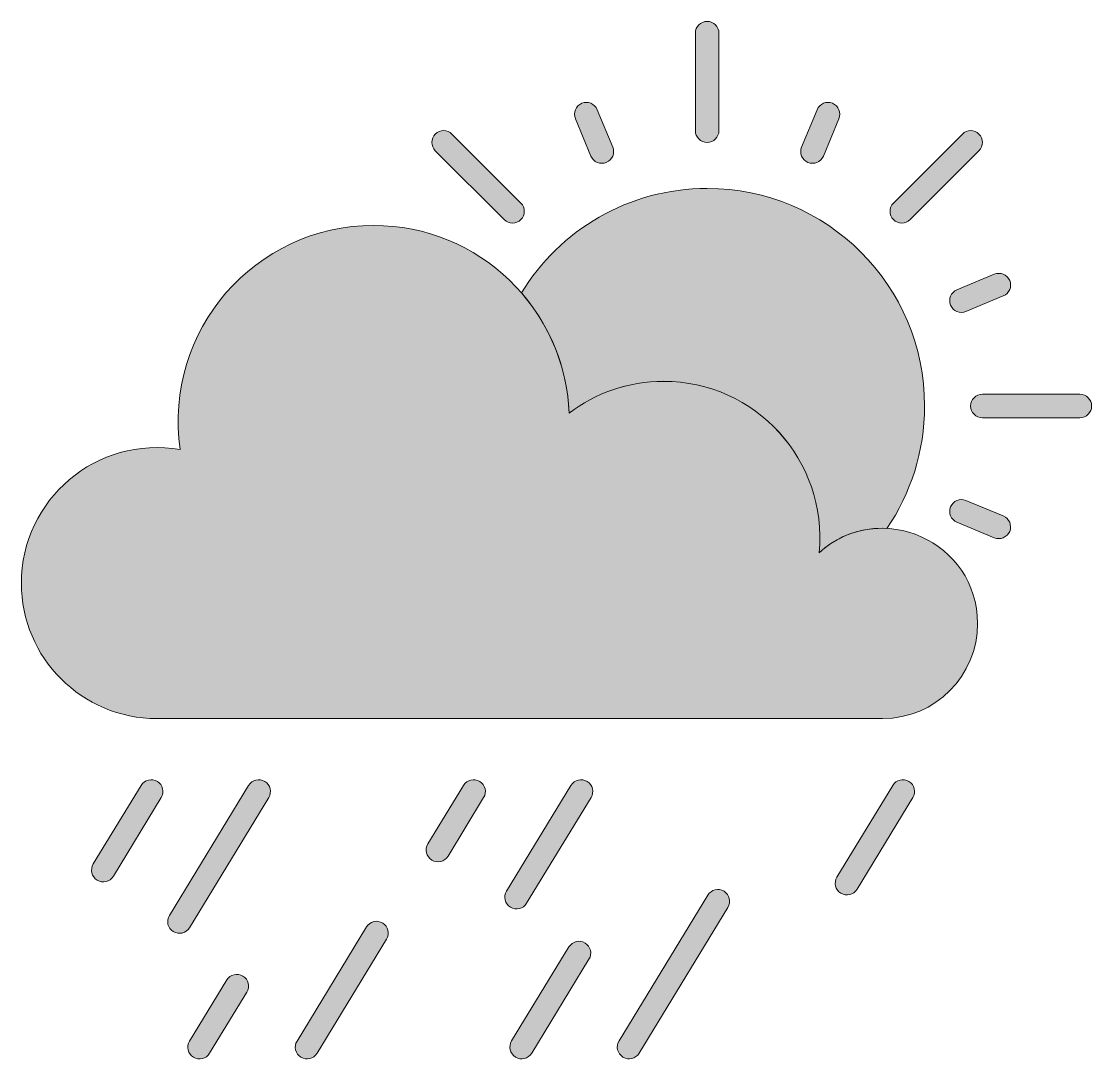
# Model space of a CAD drawing. Extents: x 880 to 2520, y -1897 to -305.
import ezdxf

# ---------------------------------------------------------------- set-up
doc = ezdxf.new("R2010")
doc.units = 0
doc.header["$MEASUREMENT"] = 0
doc.layers.add('Layer 1', color=7, linetype='Continuous')

# ---------------------------------------------------------------- blocks, each defined once
blk = doc.blocks.new('block 5')
at = {"layer": 'Layer 1'}
h = blk.add_hatch(color=40, dxfattribs=at)
h.dxf.hatch_style = 2
edge = h.paths.add_edge_path()
edge.add_spline(control_points=[(1930.8538, -490.7787), (1920.9016, -490.7787), (1912.8325, -482.7096), (1912.8325, -472.7574), (1912.8325, -472.7574), (1912.8325, -323.4084), (1912.8325, -323.4084), (1912.8325, -313.4561), (1920.9016, -305.387), (1930.8538, -305.387), (1940.8061, -305.387), (1948.8752, -313.4561), (1948.8752, -323.4084), (1948.8752, -323.4084), (1948.8752, -472.7574), (1948.8752, -472.7574), (1948.8752, -482.7096), (1940.8061, -490.7787), (1930.8538, -490.7787)], knot_values=[0, 0, 0, 0, 1, 1, 1, 2, 2, 2, 3, 3, 3, 4, 4, 4, 5, 5, 5, 6, 6, 6, 6], degree=3, periodic=1)
h = blk.add_hatch(color=40, dxfattribs=at)
h.dxf.hatch_style = 2
edge = h.paths.add_edge_path()
edge.add_spline(control_points=[(1752.7879, -511.642), (1752.7879, -511.642), (1729.0421, -454.3972), (1729.0421, -454.3972), (1725.2279, -445.2064), (1729.5881, -434.6603), (1738.7835, -430.8497), (1747.9744, -427.0355), (1758.525, -431.3957), (1762.3311, -440.5911), (1762.3311, -440.5911), (1786.076, -497.8358), (1786.076, -497.8358), (1789.8911, -507.0267), (1785.5308, -517.5728), (1776.3354, -521.3834), (1767.131, -525.2048), (1756.5895, -520.8238), (1752.7879, -511.642)], knot_values=[0, 0, 0, 0, 1, 1, 1, 2, 2, 2, 3, 3, 3, 4, 4, 4, 5, 5, 5, 6, 6, 6, 6], degree=3, periodic=1)
h = blk.add_hatch(color=40, dxfattribs=at)
h.dxf.hatch_style = 2
edge = h.paths.add_edge_path()
edge.add_spline(control_points=[(2085.3722, -521.3834), (2076.177, -517.5728), (2071.8166, -507.0267), (2075.6317, -497.8358), (2075.6317, -497.8358), (2099.3766, -440.5911), (2099.3766, -440.5911), (2103.1827, -431.3957), (2113.7335, -427.04), (2122.9244, -430.8497), (2132.1195, -434.6603), (2136.4798, -445.2064), (2132.6656, -454.3972), (2132.6656, -454.3972), (2108.9198, -511.642), (2108.9198, -511.642), (2105.1155, -520.8292), (2094.5703, -525.2021), (2085.3722, -521.3834)], knot_values=[0, 0, 0, 0, 1, 1, 1, 2, 2, 2, 3, 3, 3, 4, 4, 4, 5, 5, 5, 6, 6, 6, 6], degree=3, periodic=1)
h = blk.add_hatch(color=40, dxfattribs=at)
h.dxf.hatch_style = 2
edge = h.paths.add_edge_path()
edge.add_spline(control_points=[(1619.8933, -609.022), (1619.8933, -609.022), (1514.2784, -503.4062), (1514.2784, -503.4062), (1507.2384, -496.3707), (1507.2384, -484.9578), (1514.2784, -477.9223), (1521.3085, -470.8831), (1532.7304, -470.8831), (1539.7615, -477.9223), (1539.7615, -477.9223), (1645.3774, -583.538), (1645.3774, -583.538), (1652.4163, -590.5735), (1652.4163, -601.9864), (1645.3774, -609.022), (1638.3462, -616.0611), (1626.9243, -616.0611), (1619.8933, -609.022)], knot_values=[0, 0, 0, 0, 1, 1, 1, 2, 2, 2, 3, 3, 3, 4, 4, 4, 5, 5, 5, 6, 6, 6, 6], degree=3, periodic=1)
h = blk.add_hatch(color=40, dxfattribs=at)
h.dxf.hatch_style = 2
edge = h.paths.add_edge_path()
edge.add_spline(control_points=[(2216.3305, -609.022), (2209.2915, -601.9864), (2209.2915, -590.5735), (2216.3305, -583.538), (2216.3305, -583.538), (2321.9462, -477.9223), (2321.9462, -477.9223), (2328.9772, -470.8831), (2340.3992, -470.8831), (2347.4293, -477.9223), (2354.4693, -484.9578), (2354.4693, -496.3707), (2347.4293, -503.4062), (2347.4293, -503.4062), (2241.8144, -609.022), (2241.8144, -609.022), (2234.7834, -616.0611), (2223.3615, -616.0611), (2216.3305, -609.022)], knot_values=[0, 0, 0, 0, 1, 1, 1, 2, 2, 2, 3, 3, 3, 4, 4, 4, 5, 5, 5, 6, 6, 6, 6], degree=3, periodic=1)
h = blk.add_hatch(color=40, dxfattribs=at)
h.dxf.hatch_style = 2
edge = h.paths.add_edge_path()
edge.add_spline(control_points=[(2303.8945, -739.9838), (2300.0801, -730.7929), (2304.4394, -720.2469), (2313.6357, -716.4372), (2313.6357, -716.4372), (2370.8804, -692.6914), (2370.8804, -692.6914), (2380.0713, -688.8726), (2390.6221, -693.2374), (2394.428, -702.4328), (2398.2422, -711.6237), (2393.8819, -722.1697), (2384.6865, -725.9794), (2384.6865, -725.9794), (2327.4418, -749.7252), (2327.4418, -749.7252), (2318.2383, -753.5467), (2307.6959, -749.1657), (2303.8945, -739.9838)], knot_values=[0, 0, 0, 0, 1, 1, 1, 2, 2, 2, 3, 3, 3, 4, 4, 4, 5, 5, 5, 6, 6, 6, 6], degree=3, periodic=1)
h = blk.add_hatch(color=40, dxfattribs=at)
h.dxf.hatch_style = 2
edge = h.paths.add_edge_path()
edge.add_spline(control_points=[(2501.9488, -912.5244), (2501.9488, -912.5244), (2352.5996, -912.5244), (2352.5996, -912.5244), (2342.6473, -912.5244), (2334.5783, -904.4554), (2334.5783, -894.5031), (2334.5783, -884.5508), (2342.6473, -876.4818), (2352.5996, -876.4818), (2352.5996, -876.4818), (2501.9488, -876.4818), (2501.9488, -876.4818), (2511.9009, -876.4818), (2519.9701, -884.5508), (2519.9701, -894.5031), (2519.9701, -904.4554), (2511.9009, -912.5244), (2501.9488, -912.5244)], knot_values=[0, 0, 0, 0, 1, 1, 1, 2, 2, 2, 3, 3, 3, 4, 4, 4, 5, 5, 5, 6, 6, 6, 6], degree=3, periodic=1)
h = blk.add_hatch(color=40, dxfattribs=at)
h.dxf.hatch_style = 2
edge = h.paths.add_edge_path()
edge.add_spline(control_points=[(2370.8977, -1096.2401), (2370.8977, -1096.2401), (2313.653, -1072.5781), (2313.653, -1072.5781), (2304.4574, -1068.7765), (2300.0801, -1058.2394), (2303.8854, -1049.0395), (2307.6869, -1039.8523), (2318.2194, -1035.4614), (2327.4238, -1039.272), (2327.4238, -1039.272), (2384.6694, -1062.934), (2384.6694, -1062.934), (2393.8648, -1066.7347), (2398.2422, -1077.2726), (2394.4361, -1086.4725), (2390.6327, -1095.6778), (2380.0796, -1100.0417), (2370.8977, -1096.2401)], knot_values=[0, 0, 0, 0, 1, 1, 1, 2, 2, 2, 3, 3, 3, 4, 4, 4, 5, 5, 5, 6, 6, 6, 6], degree=3, periodic=1)
at = {"layer": 'Layer 1', "lineweight": 0}
for points in [[(1930.8538, -490.7787), (1920.9016, -490.7787), (1912.8325, -482.7096), (1912.8325, -472.7574), (1912.8325, -472.7574), (1912.8325, -323.4084), (1912.8325, -323.4084), (1912.8325, -313.4561), (1920.9016, -305.387), (1930.8538, -305.387), (1940.8061, -305.387), (1948.8752, -313.4561), (1948.8752, -323.4084), (1948.8752, -323.4084), (1948.8752, -472.7574), (1948.8752, -472.7574), (1948.8752, -482.7096), (1940.8061, -490.7787), (1930.8538, -490.7787)], [(1752.7879, -511.642), (1752.7879, -511.642), (1729.0421, -454.3972), (1729.0421, -454.3972), (1725.2279, -445.2064), (1729.5881, -434.6603), (1738.7835, -430.8497), (1747.9744, -427.0355), (1758.525, -431.3957), (1762.3311, -440.5911), (1762.3311, -440.5911), (1786.076, -497.8358), (1786.076, -497.8358), (1789.8911, -507.0267), (1785.5308, -517.5728), (1776.3354, -521.3834), (1767.131, -525.2048), (1756.5895, -520.8238), (1752.7879, -511.642)], [(2085.3722, -521.3834), (2076.177, -517.5728), (2071.8166, -507.0267), (2075.6317, -497.8358), (2075.6317, -497.8358), (2099.3766, -440.5911), (2099.3766, -440.5911), (2103.1827, -431.3957), (2113.7335, -427.04), (2122.9244, -430.8497), (2132.1195, -434.6603), (2136.4798, -445.2064), (2132.6656, -454.3972), (2132.6656, -454.3972), (2108.9198, -511.642), (2108.9198, -511.642), (2105.1155, -520.8292), (2094.5703, -525.2021), (2085.3722, -521.3834)], [(1619.8933, -609.022), (1619.8933, -609.022), (1514.2784, -503.4062), (1514.2784, -503.4062), (1507.2384, -496.3707), (1507.2384, -484.9578), (1514.2784, -477.9223), (1521.3085, -470.8831), (1532.7304, -470.8831), (1539.7615, -477.9223), (1539.7615, -477.9223), (1645.3774, -583.538), (1645.3774, -583.538), (1652.4163, -590.5735), (1652.4163, -601.9864), (1645.3774, -609.022), (1638.3462, -616.0611), (1626.9243, -616.0611), (1619.8933, -609.022)], [(2216.3305, -609.022), (2209.2915, -601.9864), (2209.2915, -590.5735), (2216.3305, -583.538), (2216.3305, -583.538), (2321.9462, -477.9223), (2321.9462, -477.9223), (2328.9772, -470.8831), (2340.3992, -470.8831), (2347.4293, -477.9223), (2354.4693, -484.9578), (2354.4693, -496.3707), (2347.4293, -503.4062), (2347.4293, -503.4062), (2241.8144, -609.022), (2241.8144, -609.022), (2234.7834, -616.0611), (2223.3615, -616.0611), (2216.3305, -609.022)], [(2303.8945, -739.9838), (2300.0801, -730.7929), (2304.4394, -720.2469), (2313.6357, -716.4372), (2313.6357, -716.4372), (2370.8804, -692.6914), (2370.8804, -692.6914), (2380.0713, -688.8726), (2390.6221, -693.2374), (2394.428, -702.4328), (2398.2422, -711.6237), (2393.8819, -722.1697), (2384.6865, -725.9794), (2384.6865, -725.9794), (2327.4418, -749.7252), (2327.4418, -749.7252), (2318.2383, -753.5467), (2307.6959, -749.1657), (2303.8945, -739.9838)], [(2501.9488, -912.5244), (2501.9488, -912.5244), (2352.5996, -912.5244), (2352.5996, -912.5244), (2342.6473, -912.5244), (2334.5783, -904.4554), (2334.5783, -894.5031), (2334.5783, -884.5508), (2342.6473, -876.4818), (2352.5996, -876.4818), (2352.5996, -876.4818), (2501.9488, -876.4818), (2501.9488, -876.4818), (2511.9009, -876.4818), (2519.9701, -884.5508), (2519.9701, -894.5031), (2519.9701, -904.4554), (2511.9009, -912.5244), (2501.9488, -912.5244)], [(2370.8977, -1096.2401), (2370.8977, -1096.2401), (2313.653, -1072.5781), (2313.653, -1072.5781), (2304.4574, -1068.7765), (2300.0801, -1058.2394), (2303.8854, -1049.0395), (2307.6869, -1039.8523), (2318.2194, -1035.4614), (2327.4238, -1039.272), (2327.4238, -1039.272), (2384.6694, -1062.934), (2384.6694, -1062.934), (2393.8648, -1066.7347), (2398.2422, -1077.2726), (2394.4361, -1086.4725), (2390.6327, -1095.6778), (2380.0796, -1100.0417), (2370.8977, -1096.2401)]]:
    blk.add_open_spline(points, degree=3, knots=[0, 0, 0, 0, 1, 1, 1, 2, 2, 2, 3, 3, 3, 4, 4, 4, 5, 5, 5, 6, 6, 6, 6], dxfattribs=at)
blk = doc.blocks.new('block 4')
at = {"layer": 'Layer 1'}
h = blk.add_hatch(color=40, dxfattribs=at)
h.dxf.hatch_style = 2
edge = h.paths.add_edge_path()
edge.add_spline(control_points=[(2264.0673, -894.4734), (2264.0673, -964.0249), (2242.7939, -1028.5772), (2206.2448, -1082.0366), (2170.5122, -1079.9452), (2133.4218, -1091.3095), (2102.5062, -1119.2209), (2115.9616, -977.4814), (2004.5881, -856.7421), (1864.0301, -856.7421), (1809.6614, -856.7421), (1759.5675, -874.8346), (1719.3827, -905.3835), (1716.5641, -835.0129), (1689.4709, -770.9165), (1646.2855, -721.1849), (1704.7421, -625.2664), (1810.3002, -561.2601), (1930.8547, -561.2601), (2114.874, -561.2601), (2264.0673, -710.4568), (2264.0673, -894.4734)], knot_values=[0, 0, 0, 0, 1, 1, 1, 2, 2, 2, 3, 3, 3, 4, 4, 4, 5, 5, 5, 6, 6, 6, 7, 7, 7, 7], degree=3, periodic=1)
at = {"layer": 'Layer 1', "lineweight": 0}
blk.add_open_spline([(2264.0673, -894.4734), (2264.0673, -964.0249), (2242.7939, -1028.5772), (2206.2448, -1082.0366), (2170.5122, -1079.9452), (2133.4218, -1091.3095), (2102.5062, -1119.2209), (2115.9616, -977.4814), (2004.5881, -856.7421), (1864.0301, -856.7421), (1809.6614, -856.7421), (1759.5675, -874.8346), (1719.3827, -905.3835), (1716.5641, -835.0129), (1689.4709, -770.9165), (1646.2855, -721.1849), (1704.7421, -625.2664), (1810.3002, -561.2601), (1930.8547, -561.2601), (2114.874, -561.2601), (2264.0673, -710.4568), (2264.0673, -894.4734)], degree=3, knots=[0, 0, 0, 0, 1, 1, 1, 2, 2, 2, 3, 3, 3, 4, 4, 4, 5, 5, 5, 6, 6, 6, 7, 7, 7, 7], dxfattribs=at)
at = {"layer": 'Layer 1'}
blk.add_blockref('block 5', (0, 0), dxfattribs=at)
blk = doc.blocks.new('block 3')
at = {"layer": 'Layer 1'}
h = blk.add_hatch(color=140, dxfattribs=at)
h.dxf.hatch_style = 2
edge = h.paths.add_edge_path()
edge.add_spline(control_points=[(2345.3, -1227.7), (2345.3, -1307.3), (2280.8, -1373.3), (2199.7, -1373.3), (2199.7, -1373.3), (1087.7, -1373.3), (1087.7, -1373.3), (972.9, -1373.3), (880, -1280.4), (880, -1165.8), (880, -1037.8), (995.3, -939), (1123.5, -961.3), (1096.9, -779.4), (1237.8, -617.9), (1420, -617.9), (1581.6, -617.9), (1713, -745.8), (1719.4, -905.4), (1759.6, -874.8), (1809.7, -856.7), (1864, -856.7), (2004.6, -856.7), (2116, -977.5), (2102.5, -1119.2), (2195.7, -1035.1), (2345.3, -1102.2), (2345.3, -1227.7)], knot_values=[0, 0, 0, 0, 1, 1, 1, 2, 2, 2, 3, 3, 3, 4, 4, 4, 5, 5, 5, 6, 6, 6, 7, 7, 7, 8, 8, 8, 9, 9, 9, 9], degree=3, periodic=1)
at = {"layer": 'Layer 1', "lineweight": 0}
blk.add_open_spline([(2345.3, -1227.7), (2345.3, -1307.3), (2280.8, -1373.3), (2199.7, -1373.3), (2199.7, -1373.3), (1087.7, -1373.3), (1087.7, -1373.3), (972.9, -1373.3), (880, -1280.4), (880, -1165.8), (880, -1037.8), (995.3, -939), (1123.5, -961.3), (1096.9, -779.4), (1237.8, -617.9), (1420, -617.9), (1581.6, -617.9), (1713, -745.8), (1719.4, -905.4), (1759.6, -874.8), (1809.7, -856.7), (1864, -856.7), (2004.6, -856.7), (2116, -977.5), (2102.5, -1119.2), (2195.7, -1035.1), (2345.3, -1102.2), (2345.3, -1227.7)], degree=3, knots=[0, 0, 0, 0, 1, 1, 1, 2, 2, 2, 3, 3, 3, 4, 4, 4, 5, 5, 5, 6, 6, 6, 7, 7, 7, 8, 8, 8, 9, 9, 9, 9], dxfattribs=at)
at = {"layer": 'Layer 1'}
blk.add_blockref('block 4', (0, 0), dxfattribs=at)
blk = doc.blocks.new('block 7')
at = {"layer": 'Layer 1'}
h = blk.add_hatch(color=162, dxfattribs=at)
h.dxf.hatch_style = 2
edge = h.paths.add_edge_path()
edge.add_spline(control_points=[(1629.441, -1662.279), (1620.9412, -1657.1005), (1618.2524, -1646.0129), (1623.4353, -1637.5132), (1623.4353, -1637.5132), (1722.1302, -1475.6024), (1722.1302, -1475.6024), (1727.3048, -1467.0981), (1738.3961, -1464.4139), (1746.8967, -1469.5968), (1755.3965, -1474.7752), (1758.0852, -1485.8628), (1752.9023, -1494.3626), (1752.9023, -1494.3626), (1654.2068, -1656.2734), (1654.2068, -1656.2734), (1649.0373, -1664.7632), (1637.9632, -1667.4745), (1629.441, -1662.279)], knot_values=[0, 0, 0, 0, 1, 1, 1, 2, 2, 2, 3, 3, 3, 4, 4, 4, 5, 5, 5, 6, 6, 6, 6], degree=3, periodic=1)
at = {"layer": 'Layer 1', "lineweight": 0}
blk.add_open_spline([(1629.441, -1662.279), (1620.9412, -1657.1005), (1618.2524, -1646.0129), (1623.4353, -1637.5132), (1623.4353, -1637.5132), (1722.1302, -1475.6024), (1722.1302, -1475.6024), (1727.3048, -1467.0981), (1738.3961, -1464.4139), (1746.8967, -1469.5968), (1755.3965, -1474.7752), (1758.0852, -1485.8628), (1752.9023, -1494.3626), (1752.9023, -1494.3626), (1654.2068, -1656.2734), (1654.2068, -1656.2734), (1649.0373, -1664.7632), (1637.9632, -1667.4745), (1629.441, -1662.279)], degree=3, knots=[0, 0, 0, 0, 1, 1, 1, 2, 2, 2, 3, 3, 3, 4, 4, 4, 5, 5, 5, 6, 6, 6, 6], dxfattribs=at)
blk = doc.blocks.new('block 8')
at = {"layer": 'Layer 1'}
h = blk.add_hatch(color=151, dxfattribs=at)
h.dxf.hatch_style = 2
edge = h.paths.add_edge_path()
edge.add_spline(control_points=[(1637.264, -1891.7913), (1628.7634, -1886.6129), (1626.0755, -1875.5252), (1631.2584, -1867.0255), (1631.2584, -1867.0255), (1719.0024, -1723.0874), (1719.0024, -1723.0874), (1724.1763, -1714.5831), (1735.2721, -1711.8989), (1743.7682, -1717.0818), (1752.2689, -1722.2602), (1754.9567, -1733.3478), (1749.7738, -1741.8485), (1749.7738, -1741.8485), (1662.0298, -1885.7857), (1662.0298, -1885.7857), (1656.8595, -1894.2755), (1645.7863, -1896.9868), (1637.264, -1891.7913)], knot_values=[0, 0, 0, 0, 1, 1, 1, 2, 2, 2, 3, 3, 3, 4, 4, 4, 5, 5, 5, 6, 6, 6, 6], degree=3, periodic=1)
at = {"layer": 'Layer 1', "lineweight": 0}
blk.add_open_spline([(1637.264, -1891.7913), (1628.7634, -1886.6129), (1626.0755, -1875.5252), (1631.2584, -1867.0255), (1631.2584, -1867.0255), (1719.0024, -1723.0874), (1719.0024, -1723.0874), (1724.1763, -1714.5831), (1735.2721, -1711.8989), (1743.7682, -1717.0818), (1752.2689, -1722.2602), (1754.9567, -1733.3478), (1749.7738, -1741.8485), (1749.7738, -1741.8485), (1662.0298, -1885.7857), (1662.0298, -1885.7857), (1656.8595, -1894.2755), (1645.7863, -1896.9868), (1637.264, -1891.7913)], degree=3, knots=[0, 0, 0, 0, 1, 1, 1, 2, 2, 2, 3, 3, 3, 4, 4, 4, 5, 5, 5, 6, 6, 6, 6], dxfattribs=at)
blk = doc.blocks.new('block 6')
at = {"layer": 'Layer 1'}
h = blk.add_hatch(color=162, dxfattribs=at)
h.dxf.hatch_style = 2
edge = h.paths.add_edge_path()
edge.add_spline(control_points=[(996.1655, -1620.8029), (987.6648, -1615.6245), (984.9771, -1604.5368), (990.159, -1596.0362), (990.159, -1596.0362), (1063.5733, -1475.6024), (1063.5733, -1475.6024), (1068.7472, -1467.0981), (1079.8393, -1464.4139), (1088.3391, -1469.5968), (1096.8398, -1474.7752), (1099.5276, -1485.8628), (1094.3447, -1494.3626), (1094.3447, -1494.3626), (1020.9313, -1614.7973), (1020.9313, -1614.7973), (1015.7609, -1623.2862), (1004.6868, -1625.9975), (996.1655, -1620.8029)], knot_values=[0, 0, 0, 0, 1, 1, 1, 2, 2, 2, 3, 3, 3, 4, 4, 4, 5, 5, 5, 6, 6, 6, 6], degree=3, periodic=1)
h = blk.add_hatch(color=151, dxfattribs=at)
h.dxf.hatch_style = 2
edge = h.paths.add_edge_path()
edge.add_spline(control_points=[(1112.7976, -1699.6065), (1104.297, -1694.4281), (1101.6091, -1683.3405), (1106.7922, -1674.8398), (1106.7922, -1674.8398), (1228.2422, -1475.6024), (1228.2422, -1475.6024), (1233.4206, -1467.0981), (1244.5038, -1464.4139), (1253.0082, -1469.5968), (1261.5087, -1474.7752), (1264.1966, -1485.8628), (1259.0145, -1494.3626), (1259.0145, -1494.3626), (1137.5636, -1693.6009), (1137.5636, -1693.6009), (1132.3931, -1702.0908), (1121.3199, -1704.8012), (1112.7976, -1699.6065)], knot_values=[0, 0, 0, 0, 1, 1, 1, 2, 2, 2, 3, 3, 3, 4, 4, 4, 5, 5, 5, 6, 6, 6, 6], degree=3, periodic=1)
h = blk.add_hatch(color=151, dxfattribs=at)
h.dxf.hatch_style = 2
edge = h.paths.add_edge_path()
edge.add_spline(control_points=[(1508.9765, -1589.9477), (1500.4759, -1584.7693), (1497.788, -1573.6816), (1502.9709, -1565.181), (1502.9709, -1565.181), (1557.5755, -1475.6024), (1557.5755, -1475.6024), (1562.754, -1467.0981), (1573.8371, -1464.4139), (1582.3422, -1469.5968), (1590.842, -1474.7752), (1593.5308, -1485.8628), (1588.3478, -1494.3626), (1588.3478, -1494.3626), (1533.7423, -1583.9421), (1533.7423, -1583.9421), (1528.5722, -1592.431), (1517.4988, -1595.1423), (1508.9765, -1589.9477)], knot_values=[0, 0, 0, 0, 1, 1, 1, 2, 2, 2, 3, 3, 3, 4, 4, 4, 5, 5, 5, 6, 6, 6, 6], degree=3, periodic=1)
h = blk.add_hatch(color=151, dxfattribs=at)
h.dxf.hatch_style = 2
edge = h.paths.add_edge_path()
edge.add_spline(control_points=[(2135.8067, -1640.7246), (2127.3061, -1635.5461), (2124.6184, -1624.4585), (2129.8011, -1615.9588), (2129.8011, -1615.9588), (2215.3582, -1475.6024), (2215.3582, -1475.6024), (2220.5321, -1467.0981), (2231.6243, -1464.4139), (2240.1249, -1469.5968), (2248.6247, -1474.7752), (2251.3135, -1485.8628), (2246.1305, -1494.3626), (2246.1305, -1494.3626), (2160.5725, -1634.719), (2160.5725, -1634.719), (2155.4022, -1643.2088), (2144.329, -1645.9201), (2135.8067, -1640.7246)], knot_values=[0, 0, 0, 0, 1, 1, 1, 2, 2, 2, 3, 3, 3, 4, 4, 4, 5, 5, 5, 6, 6, 6, 6], degree=3, periodic=1)
h = blk.add_hatch(color=162, dxfattribs=at)
h.dxf.hatch_style = 2
edge = h.paths.add_edge_path()
edge.add_spline(control_points=[(1801.823, -1891.7913), (1793.3223, -1886.6129), (1790.6345, -1875.5252), (1795.8174, -1867.0255), (1795.8174, -1867.0255), (1931.9099, -1643.7738), (1931.9099, -1643.7738), (1937.0838, -1635.2686), (1948.1716, -1632.5852), (1956.6757, -1637.7682), (1965.1763, -1642.9466), (1967.8642, -1654.0342), (1962.6813, -1662.534), (1962.6813, -1662.534), (1826.5888, -1885.7857), (1826.5888, -1885.7857), (1821.4186, -1894.2755), (1810.3453, -1896.9868), (1801.823, -1891.7913)], knot_values=[0, 0, 0, 0, 1, 1, 1, 2, 2, 2, 3, 3, 3, 4, 4, 4, 5, 5, 5, 6, 6, 6, 6], degree=3, periodic=1)
h = blk.add_hatch(color=162, dxfattribs=at)
h.dxf.hatch_style = 2
edge = h.paths.add_edge_path()
edge.add_spline(control_points=[(1308.3839, -1891.9715), (1299.8833, -1886.7931), (1297.1954, -1875.7055), (1302.3783, -1867.2057), (1302.3783, -1867.2057), (1408.8915, -1692.4746), (1408.8915, -1692.4746), (1414.0655, -1683.9694), (1425.1568, -1681.286), (1433.6573, -1686.469), (1442.1571, -1691.6474), (1444.8459, -1702.7341), (1439.6629, -1711.2348), (1439.6629, -1711.2348), (1333.1497, -1885.9659), (1333.1497, -1885.9659), (1327.9794, -1894.4557), (1316.9053, -1897.167), (1308.3839, -1891.9715)], knot_values=[0, 0, 0, 0, 1, 1, 1, 2, 2, 2, 3, 3, 3, 4, 4, 4, 5, 5, 5, 6, 6, 6, 6], degree=3, periodic=1)
h = blk.add_hatch(color=162, dxfattribs=at)
h.dxf.hatch_style = 2
edge = h.paths.add_edge_path()
edge.add_spline(control_points=[(1143.7186, -1891.9715), (1135.2189, -1886.7931), (1132.5301, -1875.7055), (1137.713, -1867.2057), (1137.713, -1867.2057), (1194.7163, -1773.6976), (1194.7163, -1773.6976), (1199.8947, -1765.1933), (1210.9778, -1762.5045), (1219.4821, -1767.692), (1227.9827, -1772.8704), (1230.6707, -1783.958), (1225.4877, -1792.4587), (1225.4877, -1792.4587), (1168.4853, -1885.9659), (1168.4853, -1885.9659), (1163.315, -1894.4557), (1152.2409, -1897.167), (1143.7186, -1891.9715)], knot_values=[0, 0, 0, 0, 1, 1, 1, 2, 2, 2, 3, 3, 3, 4, 4, 4, 5, 5, 5, 6, 6, 6, 6], degree=3, periodic=1)
at = {"layer": 'Layer 1', "lineweight": 0}
for points in [[(996.1655, -1620.8029), (987.6648, -1615.6245), (984.9771, -1604.5368), (990.159, -1596.0362), (990.159, -1596.0362), (1063.5733, -1475.6024), (1063.5733, -1475.6024), (1068.7472, -1467.0981), (1079.8393, -1464.4139), (1088.3391, -1469.5968), (1096.8398, -1474.7752), (1099.5276, -1485.8628), (1094.3447, -1494.3626), (1094.3447, -1494.3626), (1020.9313, -1614.7973), (1020.9313, -1614.7973), (1015.7609, -1623.2862), (1004.6868, -1625.9975), (996.1655, -1620.8029)], [(1112.7976, -1699.6065), (1104.297, -1694.4281), (1101.6091, -1683.3405), (1106.7922, -1674.8398), (1106.7922, -1674.8398), (1228.2422, -1475.6024), (1228.2422, -1475.6024), (1233.4206, -1467.0981), (1244.5038, -1464.4139), (1253.0082, -1469.5968), (1261.5087, -1474.7752), (1264.1966, -1485.8628), (1259.0145, -1494.3626), (1259.0145, -1494.3626), (1137.5636, -1693.6009), (1137.5636, -1693.6009), (1132.3931, -1702.0908), (1121.3199, -1704.8012), (1112.7976, -1699.6065)], [(1508.9765, -1589.9477), (1500.4759, -1584.7693), (1497.788, -1573.6816), (1502.9709, -1565.181), (1502.9709, -1565.181), (1557.5755, -1475.6024), (1557.5755, -1475.6024), (1562.754, -1467.0981), (1573.8371, -1464.4139), (1582.3422, -1469.5968), (1590.842, -1474.7752), (1593.5308, -1485.8628), (1588.3478, -1494.3626), (1588.3478, -1494.3626), (1533.7423, -1583.9421), (1533.7423, -1583.9421), (1528.5722, -1592.431), (1517.4988, -1595.1423), (1508.9765, -1589.9477)], [(2135.8067, -1640.7246), (2127.3061, -1635.5461), (2124.6184, -1624.4585), (2129.8011, -1615.9588), (2129.8011, -1615.9588), (2215.3582, -1475.6024), (2215.3582, -1475.6024), (2220.5321, -1467.0981), (2231.6243, -1464.4139), (2240.1249, -1469.5968), (2248.6247, -1474.7752), (2251.3135, -1485.8628), (2246.1305, -1494.3626), (2246.1305, -1494.3626), (2160.5725, -1634.719), (2160.5725, -1634.719), (2155.4022, -1643.2088), (2144.329, -1645.9201), (2135.8067, -1640.7246)], [(1801.823, -1891.7913), (1793.3223, -1886.6129), (1790.6345, -1875.5252), (1795.8174, -1867.0255), (1795.8174, -1867.0255), (1931.9099, -1643.7738), (1931.9099, -1643.7738), (1937.0838, -1635.2686), (1948.1716, -1632.5852), (1956.6757, -1637.7682), (1965.1763, -1642.9466), (1967.8642, -1654.0342), (1962.6813, -1662.534), (1962.6813, -1662.534), (1826.5888, -1885.7857), (1826.5888, -1885.7857), (1821.4186, -1894.2755), (1810.3453, -1896.9868), (1801.823, -1891.7913)], [(1308.3839, -1891.9715), (1299.8833, -1886.7931), (1297.1954, -1875.7055), (1302.3783, -1867.2057), (1302.3783, -1867.2057), (1408.8915, -1692.4746), (1408.8915, -1692.4746), (1414.0655, -1683.9694), (1425.1568, -1681.286), (1433.6573, -1686.469), (1442.1571, -1691.6474), (1444.8459, -1702.7341), (1439.6629, -1711.2348), (1439.6629, -1711.2348), (1333.1497, -1885.9659), (1333.1497, -1885.9659), (1327.9794, -1894.4557), (1316.9053, -1897.167), (1308.3839, -1891.9715)], [(1143.7186, -1891.9715), (1135.2189, -1886.7931), (1132.5301, -1875.7055), (1137.713, -1867.2057), (1137.713, -1867.2057), (1194.7163, -1773.6976), (1194.7163, -1773.6976), (1199.8947, -1765.1933), (1210.9778, -1762.5045), (1219.4821, -1767.692), (1227.9827, -1772.8704), (1230.6707, -1783.958), (1225.4877, -1792.4587), (1225.4877, -1792.4587), (1168.4853, -1885.9659), (1168.4853, -1885.9659), (1163.315, -1894.4557), (1152.2409, -1897.167), (1143.7186, -1891.9715)]]:
    blk.add_open_spline(points, degree=3, knots=[0, 0, 0, 0, 1, 1, 1, 2, 2, 2, 3, 3, 3, 4, 4, 4, 5, 5, 5, 6, 6, 6, 6], dxfattribs=at)
at = {"layer": 'Layer 1'}
for name in ['block 7', 'block 8']:
    blk.add_blockref(name, (0, 0), dxfattribs=at)
blk = doc.blocks.new('block 2')
at = {"layer": 'Layer 1'}
for name in ['block 3', 'block 6']:
    blk.add_blockref(name, (0, 0), dxfattribs=at)

msp = doc.modelspace()

# ---------------------------------------------------------------- block references
at = {"layer": 'Layer 1'}
msp.add_blockref('block 2', (0, 0), dxfattribs=at)

doc.saveas('drawing.dxf')
